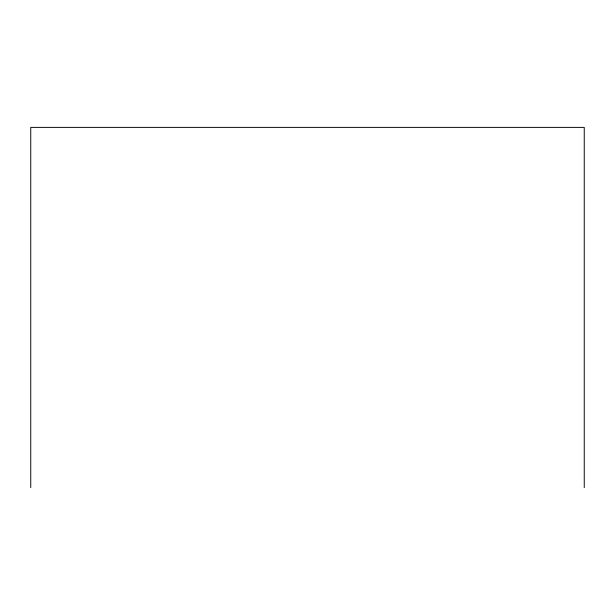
<?xml version="1.0" encoding="UTF-8"?>
<svg xmlns="http://www.w3.org/2000/svg" width="615" height="615" viewBox="0 0 615 615"><rect width="100%" height="100%" fill="white"/><g stroke="black" fill="none" stroke-linecap="round" stroke-linejoin="round"><path stroke-width="0.92" d="M584.25 487.61L584.25 127.39L30.75 127.39L30.75 487.61"/></g></svg>
